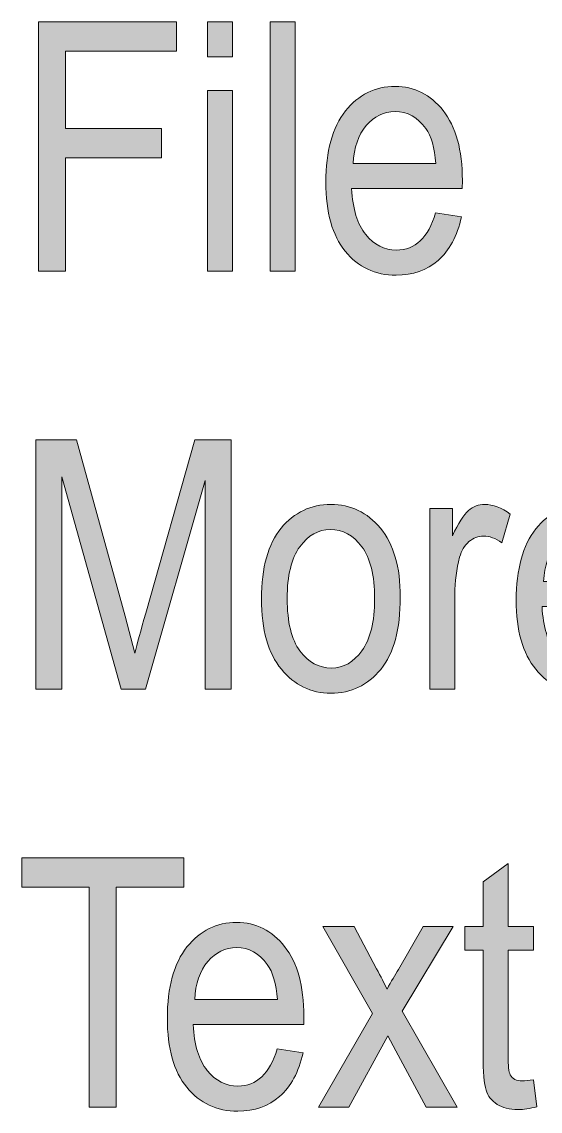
# Model space of a CAD drawing. Header units: inches. Extents: x 19 to 517, y 28 to 779.
# Drawn here: x 21.3 to 48.1, y 118.3 to 174.6 of the extents above; entities that cross this region are included whole.
import ezdxf

# ---------------------------------------------------------------- set-up
doc = ezdxf.new("R2010")
doc.units = ezdxf.units.IN
doc.header["$MEASUREMENT"] = 0
doc.layers.add('Layer 1', color=7, linetype='Continuous')

# ---------------------------------------------------------------- blocks, each defined once
blk = doc.blocks.new('block 2')
at = {"layer": 'Layer 1', "lineweight": 0}
blk.add_lwpolyline([(22.131, 161.676), (22.131, 174.561), (29.259, 174.561), (29.259, 173.04), (23.529, 173.04), (23.529, 169.05), (28.486, 169.05), (28.486, 167.529), (23.529, 167.529), (23.529, 161.676), (22.131, 161.676)], dxfattribs=at)
blk = doc.blocks.new('block 3')
at = {"layer": 'Layer 1', "true_color": 0x231f20}
h = blk.add_hatch(color=250, dxfattribs=at)
h.dxf.hatch_style = 2
h.paths.add_polyline_path([(22.131, 161.676), (22.131, 174.561), (29.259, 174.561), (29.259, 173.04), (23.529, 173.04), (23.529, 169.05), (28.486, 169.05), (28.486, 167.529), (23.529, 167.529), (23.529, 161.676)])
at = {"layer": 'Layer 1', "lineweight": 0}
blk.add_lwpolyline([(22.131, 161.676), (22.131, 174.561), (29.259, 174.561), (29.259, 173.04), (23.529, 173.04), (23.529, 169.05), (28.486, 169.05), (28.486, 167.529), (23.529, 167.529), (23.529, 161.676), (22.131, 161.676), (22.131, 161.676)], dxfattribs=at)
blk = doc.blocks.new('block 4')
at = {"layer": 'Layer 1', "lineweight": 0}
blk.add_lwpolyline([(30.868, 172.741), (30.868, 174.561), (32.16, 174.561), (32.16, 172.741), (30.868, 172.741)], dxfattribs=at)
blk = doc.blocks.new('block 5')
at = {"layer": 'Layer 1', "lineweight": 0}
blk.add_lwpolyline([(30.868, 161.676), (30.868, 171.01), (32.16, 171.01), (32.16, 161.676), (30.868, 161.676)], dxfattribs=at)
blk = doc.blocks.new('block 6')
at = {"layer": 'Layer 1', "true_color": 0x231f20}
h = blk.add_hatch(color=250, dxfattribs=at)
h.dxf.hatch_style = 2
h.paths.add_polyline_path([(30.868, 172.741), (30.868, 174.561), (32.16, 174.561), (32.16, 172.741)])
h.paths.add_polyline_path([(30.868, 161.676), (30.868, 171.01), (32.16, 171.01), (32.16, 161.676)])
at = {"layer": 'Layer 1', "lineweight": 0}
for points in [[(30.868, 172.741), (30.868, 174.561), (32.16, 174.561), (32.16, 172.741), (30.868, 172.741), (30.868, 172.741)], [(30.868, 161.676), (30.868, 171.01), (32.16, 171.01), (32.16, 161.676), (30.868, 161.676), (30.868, 161.676)]]:
    blk.add_lwpolyline(points, dxfattribs=at)
blk = doc.blocks.new('block 7')
at = {"layer": 'Layer 1', "lineweight": 0}
blk.add_lwpolyline([(34.102, 161.676), (34.102, 174.561), (35.394, 174.561), (35.394, 161.676), (34.102, 161.676)], dxfattribs=at)
blk = doc.blocks.new('block 8')
at = {"layer": 'Layer 1', "true_color": 0x231f20}
h = blk.add_hatch(color=250, dxfattribs=at)
h.dxf.hatch_style = 2
h.paths.add_polyline_path([(34.102, 161.676), (34.102, 174.561), (35.394, 174.561), (35.394, 161.676)])
at = {"layer": 'Layer 1', "lineweight": 0}
blk.add_lwpolyline([(34.102, 161.676), (34.102, 174.561), (35.394, 174.561), (35.394, 161.676), (34.102, 161.676), (34.102, 161.676)], dxfattribs=at)
blk = doc.blocks.new('block 9')
at = {"layer": 'Layer 1', "lineweight": 0}
blk.add_open_spline([(42.654, 164.682), (42.654, 164.682), (43.99, 164.479), (43.99, 164.479), (43.767, 163.483), (43.364, 162.731), (42.781, 162.225), (42.198, 161.718), (41.476, 161.465), (40.615, 161.465), (39.531, 161.465), (38.653, 161.876), (37.983, 162.699), (37.312, 163.522), (36.976, 164.711), (36.976, 166.264), (36.976, 167.875), (37.315, 169.104), (37.991, 169.951), (38.668, 170.797), (39.525, 171.221), (40.562, 171.221), (41.552, 171.221), (42.379, 170.805), (43.041, 169.973), (43.703, 169.141), (44.034, 167.937), (44.034, 166.36), (44.034, 166.36), (44.025, 165.938), (44.025, 165.938), (44.025, 165.938), (38.312, 165.938), (38.312, 165.938), (38.365, 164.89), (38.608, 164.099), (39.042, 163.565), (39.475, 163.032), (40.003, 162.766), (40.624, 162.766), (41.596, 162.766), (42.273, 163.404), (42.654, 164.682)], degree=3, knots=[0, 0, 0, 0, 1, 1, 1, 2, 2, 2, 3, 3, 3, 4, 4, 4, 5, 5, 5, 6, 6, 6, 7, 7, 7, 8, 8, 8, 9, 9, 9, 10, 10, 10, 11, 11, 11, 12, 12, 12, 13, 13, 13, 14, 14, 14, 14], dxfattribs=at)
blk = doc.blocks.new('block 10')
at = {"layer": 'Layer 1', "lineweight": 0}
blk.add_open_spline([(38.391, 167.239), (38.391, 167.239), (42.663, 167.239), (42.663, 167.239), (42.604, 168.048), (42.431, 168.651), (42.144, 169.05), (41.728, 169.63), (41.198, 169.92), (40.553, 169.92), (39.973, 169.92), (39.478, 169.678), (39.068, 169.195), (38.658, 168.711), (38.432, 168.06), (38.391, 167.239)], degree=3, knots=[0, 0, 0, 0, 1, 1, 1, 2, 2, 2, 3, 3, 3, 4, 4, 4, 5, 5, 5, 5], dxfattribs=at)
blk = doc.blocks.new('block 11')
at = {"layer": 'Layer 1', "true_color": 0x231f20}
h = blk.add_hatch(color=250, dxfattribs=at)
h.dxf.hatch_style = 2
edge = h.paths.add_edge_path()
edge.add_spline(control_points=[(42.654, 164.682), (42.654, 164.682), (43.99, 164.479), (43.99, 164.479), (43.767, 163.483), (43.364, 162.731), (42.781, 162.225), (42.198, 161.718), (41.476, 161.465), (40.615, 161.465), (39.531, 161.465), (38.653, 161.876), (37.983, 162.699), (37.312, 163.522), (36.976, 164.711), (36.976, 166.264), (36.976, 167.875), (37.315, 169.104), (37.991, 169.951), (38.668, 170.797), (39.525, 171.221), (40.562, 171.221), (41.552, 171.221), (42.379, 170.805), (43.041, 169.973), (43.703, 169.141), (44.034, 167.937), (44.034, 166.36), (44.034, 166.36), (44.025, 165.938), (44.025, 165.938), (44.025, 165.938), (38.312, 165.938), (38.312, 165.938), (38.365, 164.89), (38.608, 164.099), (39.042, 163.565), (39.475, 163.032), (40.003, 162.766), (40.624, 162.766), (41.596, 162.766), (42.273, 163.404), (42.654, 164.682)], knot_values=[0, 0, 0, 0, 1, 1, 1, 2, 2, 2, 3, 3, 3, 4, 4, 4, 5, 5, 5, 6, 6, 6, 7, 7, 7, 8, 8, 8, 9, 9, 9, 10, 10, 10, 11, 11, 11, 12, 12, 12, 13, 13, 13, 14, 14, 14, 14], degree=3, periodic=1)
edge = h.paths.add_edge_path()
edge.add_spline(control_points=[(38.391, 167.239), (38.391, 167.239), (42.663, 167.239), (42.663, 167.239), (42.604, 168.048), (42.431, 168.651), (42.144, 169.05), (41.728, 169.63), (41.198, 169.92), (40.553, 169.92), (39.973, 169.92), (39.478, 169.678), (39.068, 169.195), (38.658, 168.711), (38.432, 168.06), (38.391, 167.239)], knot_values=[0, 0, 0, 0, 1, 1, 1, 2, 2, 2, 3, 3, 3, 4, 4, 4, 5, 5, 5, 5], degree=3, periodic=1)
at = {"layer": 'Layer 1', "lineweight": 0}
for points, knots in [([(42.654, 164.682), (42.654, 164.682), (43.99, 164.479), (43.99, 164.479), (43.767, 163.483), (43.364, 162.731), (42.781, 162.225), (42.198, 161.718), (41.476, 161.465), (40.615, 161.465), (39.531, 161.465), (38.653, 161.876), (37.983, 162.699), (37.312, 163.522), (36.976, 164.711), (36.976, 166.264), (36.976, 167.875), (37.315, 169.104), (37.991, 169.951), (38.668, 170.797), (39.525, 171.221), (40.562, 171.221), (41.552, 171.221), (42.379, 170.805), (43.041, 169.973), (43.703, 169.141), (44.034, 167.937), (44.034, 166.36), (44.034, 166.36), (44.025, 165.938), (44.025, 165.938), (44.025, 165.938), (38.312, 165.938), (38.312, 165.938), (38.365, 164.89), (38.608, 164.099), (39.042, 163.565), (39.475, 163.032), (40.003, 162.766), (40.624, 162.766), (41.596, 162.766), (42.273, 163.404), (42.654, 164.682)], [0, 0, 0, 0, 1, 1, 1, 2, 2, 2, 3, 3, 3, 4, 4, 4, 5, 5, 5, 6, 6, 6, 7, 7, 7, 8, 8, 8, 9, 9, 9, 10, 10, 10, 11, 11, 11, 12, 12, 12, 13, 13, 13, 14, 14, 14, 14]), ([(38.391, 167.239), (38.391, 167.239), (42.663, 167.239), (42.663, 167.239), (42.604, 168.048), (42.431, 168.651), (42.144, 169.05), (41.728, 169.63), (41.198, 169.92), (40.553, 169.92), (39.973, 169.92), (39.478, 169.678), (39.068, 169.195), (38.658, 168.711), (38.432, 168.06), (38.391, 167.239)], [0, 0, 0, 0, 1, 1, 1, 2, 2, 2, 3, 3, 3, 4, 4, 4, 5, 5, 5, 5])]:
    blk.add_open_spline(points, degree=3, knots=knots, dxfattribs=at)
blk = doc.blocks.new('block 101')
at = {"layer": 'Layer 1', "lineweight": 0}
blk.add_open_spline([(21.991, 140.076), (21.991, 140.076), (21.991, 152.961), (21.991, 152.961), (21.991, 152.961), (24.092, 152.961), (24.092, 152.961), (24.092, 152.961), (26.6, 143.838), (26.6, 143.838), (26.6, 143.838), (27.102, 141.931), (27.102, 141.931), (27.225, 142.405), (27.413, 143.094), (27.665, 143.996), (27.665, 143.996), (30.199, 152.961), (30.199, 152.961), (30.199, 152.961), (32.081, 152.961), (32.081, 152.961), (32.081, 152.961), (32.081, 140.076), (32.081, 140.076), (32.081, 140.076), (30.736, 140.076), (30.736, 140.076), (30.736, 140.076), (30.736, 150.853), (30.736, 150.853), (30.736, 150.853), (27.655, 140.076), (27.655, 140.076), (27.655, 140.076), (26.399, 140.076), (26.399, 140.076), (26.399, 140.076), (23.336, 151.038), (23.336, 151.038), (23.336, 151.038), (23.336, 140.076), (23.336, 140.076), (23.336, 140.076), (21.991, 140.076), (21.991, 140.076)], degree=3, knots=[0, 0, 0, 0, 1, 1, 1, 2, 2, 2, 3, 3, 3, 4, 4, 4, 5, 5, 5, 6, 6, 6, 7, 7, 7, 8, 8, 8, 9, 9, 9, 10, 10, 10, 11, 11, 11, 12, 12, 12, 13, 13, 13, 14, 14, 14, 15, 15, 15, 15], dxfattribs=at)
blk = doc.blocks.new('block 102')
at = {"layer": 'Layer 1', "true_color": 0x231f20}
h = blk.add_hatch(color=250, dxfattribs=at)
h.dxf.hatch_style = 2
edge = h.paths.add_edge_path()
edge.add_spline(control_points=[(21.991, 140.076), (21.991, 140.076), (21.991, 152.961), (21.991, 152.961), (21.991, 152.961), (24.092, 152.961), (24.092, 152.961), (24.092, 152.961), (26.6, 143.838), (26.6, 143.838), (26.6, 143.838), (27.102, 141.931), (27.102, 141.931), (27.225, 142.405), (27.413, 143.094), (27.665, 143.996), (27.665, 143.996), (30.199, 152.961), (30.199, 152.961), (30.199, 152.961), (32.081, 152.961), (32.081, 152.961), (32.081, 152.961), (32.081, 140.076), (32.081, 140.076), (32.081, 140.076), (30.736, 140.076), (30.736, 140.076), (30.736, 140.076), (30.736, 150.853), (30.736, 150.853), (30.736, 150.853), (27.655, 140.076), (27.655, 140.076), (27.655, 140.076), (26.399, 140.076), (26.399, 140.076), (26.399, 140.076), (23.336, 151.038), (23.336, 151.038), (23.336, 151.038), (23.336, 140.076), (23.336, 140.076), (23.336, 140.076), (21.991, 140.076), (21.991, 140.076)], knot_values=[0, 0, 0, 0, 1, 1, 1, 2, 2, 2, 3, 3, 3, 4, 4, 4, 5, 5, 5, 6, 6, 6, 7, 7, 7, 8, 8, 8, 9, 9, 9, 10, 10, 10, 11, 11, 11, 12, 12, 12, 13, 13, 13, 14, 14, 14, 15, 15, 15, 15], degree=3, periodic=1)
at = {"layer": 'Layer 1', "lineweight": 0}
blk.add_open_spline([(21.991, 140.076), (21.991, 140.076), (21.991, 152.961), (21.991, 152.961), (21.991, 152.961), (24.092, 152.961), (24.092, 152.961), (24.092, 152.961), (26.6, 143.838), (26.6, 143.838), (26.6, 143.838), (27.102, 141.931), (27.102, 141.931), (27.225, 142.405), (27.413, 143.094), (27.665, 143.996), (27.665, 143.996), (30.199, 152.961), (30.199, 152.961), (30.199, 152.961), (32.081, 152.961), (32.081, 152.961), (32.081, 152.961), (32.081, 140.076), (32.081, 140.076), (32.081, 140.076), (30.736, 140.076), (30.736, 140.076), (30.736, 140.076), (30.736, 150.853), (30.736, 150.853), (30.736, 150.853), (27.655, 140.076), (27.655, 140.076), (27.655, 140.076), (26.399, 140.076), (26.399, 140.076), (26.399, 140.076), (23.336, 151.038), (23.336, 151.038), (23.336, 151.038), (23.336, 140.076), (23.336, 140.076), (23.336, 140.076), (21.991, 140.076), (21.991, 140.076)], degree=3, knots=[0, 0, 0, 0, 1, 1, 1, 2, 2, 2, 3, 3, 3, 4, 4, 4, 5, 5, 5, 6, 6, 6, 7, 7, 7, 8, 8, 8, 9, 9, 9, 10, 10, 10, 11, 11, 11, 12, 12, 12, 13, 13, 13, 14, 14, 14, 15, 15, 15, 15], dxfattribs=at)
blk = doc.blocks.new('block 103')
at = {"layer": 'Layer 1', "lineweight": 0}
blk.add_open_spline([(33.654, 144.743), (33.654, 146.354), (33.992, 147.57), (34.669, 148.391), (35.346, 149.211), (36.203, 149.621), (37.24, 149.621), (38.259, 149.621), (39.112, 149.211), (39.798, 148.391), (40.483, 147.57), (40.826, 146.387), (40.826, 144.84), (40.826, 143.164), (40.489, 141.916), (39.815, 141.096), (39.141, 140.275), (38.283, 139.865), (37.24, 139.865), (36.214, 139.865), (35.36, 140.276), (34.678, 141.1), (33.995, 141.923), (33.654, 143.138), (33.654, 144.743)], degree=3, knots=[0, 0, 0, 0, 1, 1, 1, 2, 2, 2, 3, 3, 3, 4, 4, 4, 5, 5, 5, 6, 6, 6, 7, 7, 7, 8, 8, 8, 8], dxfattribs=at)
blk = doc.blocks.new('block 104')
at = {"layer": 'Layer 1', "lineweight": 0}
blk.add_open_spline([(34.981, 144.748), (34.981, 143.539), (35.201, 142.64), (35.64, 142.051), (36.08, 141.461), (36.625, 141.166), (37.275, 141.166), (37.884, 141.166), (38.407, 141.464), (38.844, 142.06), (39.28, 142.654), (39.499, 143.551), (39.499, 144.748), (39.499, 145.95), (39.279, 146.847), (38.839, 147.436), (38.4, 148.025), (37.855, 148.32), (37.205, 148.32), (36.589, 148.32), (36.065, 148.024), (35.631, 147.432), (35.198, 146.839), (34.981, 145.944), (34.981, 144.748)], degree=3, knots=[0, 0, 0, 0, 1, 1, 1, 2, 2, 2, 3, 3, 3, 4, 4, 4, 5, 5, 5, 6, 6, 6, 7, 7, 7, 8, 8, 8, 8], dxfattribs=at)
blk = doc.blocks.new('block 105')
at = {"layer": 'Layer 1', "true_color": 0x231f20}
h = blk.add_hatch(color=250, dxfattribs=at)
h.dxf.hatch_style = 2
edge = h.paths.add_edge_path()
edge.add_spline(control_points=[(33.654, 144.743), (33.654, 146.354), (33.992, 147.57), (34.669, 148.391), (35.346, 149.211), (36.203, 149.621), (37.24, 149.621), (38.259, 149.621), (39.112, 149.211), (39.798, 148.391), (40.483, 147.57), (40.826, 146.387), (40.826, 144.84), (40.826, 143.164), (40.489, 141.916), (39.815, 141.096), (39.141, 140.275), (38.283, 139.865), (37.24, 139.865), (36.214, 139.865), (35.36, 140.276), (34.678, 141.1), (33.995, 141.923), (33.654, 143.138), (33.654, 144.743)], knot_values=[0, 0, 0, 0, 1, 1, 1, 2, 2, 2, 3, 3, 3, 4, 4, 4, 5, 5, 5, 6, 6, 6, 7, 7, 7, 8, 8, 8, 8], degree=3, periodic=1)
edge = h.paths.add_edge_path()
edge.add_spline(control_points=[(34.981, 144.748), (34.981, 143.539), (35.201, 142.64), (35.64, 142.051), (36.08, 141.461), (36.625, 141.166), (37.275, 141.166), (37.884, 141.166), (38.407, 141.464), (38.844, 142.06), (39.28, 142.654), (39.499, 143.551), (39.499, 144.748), (39.499, 145.95), (39.279, 146.847), (38.839, 147.436), (38.4, 148.025), (37.855, 148.32), (37.205, 148.32), (36.589, 148.32), (36.065, 148.024), (35.631, 147.432), (35.198, 146.839), (34.981, 145.944), (34.981, 144.748)], knot_values=[0, 0, 0, 0, 1, 1, 1, 2, 2, 2, 3, 3, 3, 4, 4, 4, 5, 5, 5, 6, 6, 6, 7, 7, 7, 8, 8, 8, 8], degree=3, periodic=1)
at = {"layer": 'Layer 1', "lineweight": 0}
for points in [[(33.654, 144.743), (33.654, 146.354), (33.992, 147.57), (34.669, 148.391), (35.346, 149.211), (36.203, 149.621), (37.24, 149.621), (38.259, 149.621), (39.112, 149.211), (39.798, 148.391), (40.483, 147.57), (40.826, 146.387), (40.826, 144.84), (40.826, 143.164), (40.489, 141.916), (39.815, 141.096), (39.141, 140.275), (38.283, 139.865), (37.24, 139.865), (36.214, 139.865), (35.36, 140.276), (34.678, 141.1), (33.995, 141.923), (33.654, 143.138), (33.654, 144.743)], [(34.981, 144.748), (34.981, 143.539), (35.201, 142.64), (35.64, 142.051), (36.08, 141.461), (36.625, 141.166), (37.275, 141.166), (37.884, 141.166), (38.407, 141.464), (38.844, 142.06), (39.28, 142.654), (39.499, 143.551), (39.499, 144.748), (39.499, 145.95), (39.279, 146.847), (38.839, 147.436), (38.4, 148.025), (37.855, 148.32), (37.205, 148.32), (36.589, 148.32), (36.065, 148.024), (35.631, 147.432), (35.198, 146.839), (34.981, 145.944), (34.981, 144.748)]]:
    blk.add_open_spline(points, degree=3, knots=[0, 0, 0, 0, 1, 1, 1, 2, 2, 2, 3, 3, 3, 4, 4, 4, 5, 5, 5, 6, 6, 6, 7, 7, 7, 8, 8, 8, 8], dxfattribs=at)
blk = doc.blocks.new('block 106')
at = {"layer": 'Layer 1', "lineweight": 0}
blk.add_open_spline([(42.355, 140.076), (42.355, 140.076), (42.355, 149.41), (42.355, 149.41), (42.355, 149.41), (43.524, 149.41), (43.524, 149.41), (43.524, 149.41), (43.524, 147.995), (43.524, 147.995), (43.823, 148.651), (44.097, 149.086), (44.346, 149.301), (44.595, 149.514), (44.875, 149.621), (45.185, 149.621), (45.619, 149.621), (46.061, 149.451), (46.512, 149.111), (46.512, 149.111), (46.073, 147.644), (46.073, 147.644), (45.751, 147.872), (45.437, 147.986), (45.132, 147.986), (44.857, 147.986), (44.605, 147.89), (44.377, 147.696), (44.148, 147.503), (43.987, 147.233), (43.893, 146.888), (43.729, 146.284), (43.647, 145.643), (43.647, 144.963), (43.647, 144.963), (43.647, 140.076), (43.647, 140.076), (43.647, 140.076), (42.355, 140.076), (42.355, 140.076)], degree=3, knots=[0, 0, 0, 0, 1, 1, 1, 2, 2, 2, 3, 3, 3, 4, 4, 4, 5, 5, 5, 6, 6, 6, 7, 7, 7, 8, 8, 8, 9, 9, 9, 10, 10, 10, 11, 11, 11, 12, 12, 12, 13, 13, 13, 13], dxfattribs=at)
blk = doc.blocks.new('block 107')
at = {"layer": 'Layer 1', "true_color": 0x231f20}
h = blk.add_hatch(color=250, dxfattribs=at)
h.dxf.hatch_style = 2
edge = h.paths.add_edge_path()
edge.add_spline(control_points=[(42.355, 140.076), (42.355, 140.076), (42.355, 149.41), (42.355, 149.41), (42.355, 149.41), (43.524, 149.41), (43.524, 149.41), (43.524, 149.41), (43.524, 147.995), (43.524, 147.995), (43.823, 148.651), (44.097, 149.086), (44.346, 149.301), (44.595, 149.514), (44.875, 149.621), (45.185, 149.621), (45.619, 149.621), (46.061, 149.451), (46.512, 149.111), (46.512, 149.111), (46.073, 147.644), (46.073, 147.644), (45.751, 147.872), (45.437, 147.986), (45.132, 147.986), (44.857, 147.986), (44.605, 147.89), (44.377, 147.696), (44.148, 147.503), (43.987, 147.233), (43.893, 146.888), (43.729, 146.284), (43.647, 145.643), (43.647, 144.963), (43.647, 144.963), (43.647, 140.076), (43.647, 140.076), (43.647, 140.076), (42.355, 140.076), (42.355, 140.076)], knot_values=[0, 0, 0, 0, 1, 1, 1, 2, 2, 2, 3, 3, 3, 4, 4, 4, 5, 5, 5, 6, 6, 6, 7, 7, 7, 8, 8, 8, 9, 9, 9, 10, 10, 10, 11, 11, 11, 12, 12, 12, 13, 13, 13, 13], degree=3, periodic=1)
at = {"layer": 'Layer 1', "lineweight": 0}
blk.add_open_spline([(42.355, 140.076), (42.355, 140.076), (42.355, 149.41), (42.355, 149.41), (42.355, 149.41), (43.524, 149.41), (43.524, 149.41), (43.524, 149.41), (43.524, 147.995), (43.524, 147.995), (43.823, 148.651), (44.097, 149.086), (44.346, 149.301), (44.595, 149.514), (44.875, 149.621), (45.185, 149.621), (45.619, 149.621), (46.061, 149.451), (46.512, 149.111), (46.512, 149.111), (46.073, 147.644), (46.073, 147.644), (45.751, 147.872), (45.437, 147.986), (45.132, 147.986), (44.857, 147.986), (44.605, 147.89), (44.377, 147.696), (44.148, 147.503), (43.987, 147.233), (43.893, 146.888), (43.729, 146.284), (43.647, 145.643), (43.647, 144.963), (43.647, 144.963), (43.647, 140.076), (43.647, 140.076), (43.647, 140.076), (42.355, 140.076), (42.355, 140.076)], degree=3, knots=[0, 0, 0, 0, 1, 1, 1, 2, 2, 2, 3, 3, 3, 4, 4, 4, 5, 5, 5, 6, 6, 6, 7, 7, 7, 8, 8, 8, 9, 9, 9, 10, 10, 10, 11, 11, 11, 12, 12, 12, 13, 13, 13, 13], dxfattribs=at)
blk = doc.blocks.new('block 108')
at = {"layer": 'Layer 1', "lineweight": 0}
blk.add_open_spline([(52.498, 143.082), (52.498, 143.082), (53.834, 142.88), (53.834, 142.88), (53.611, 141.884), (53.208, 141.132), (52.625, 140.625), (52.042, 140.118), (51.32, 139.865), (50.459, 139.865), (49.375, 139.865), (48.497, 140.276), (47.826, 141.1), (47.155, 141.923), (46.82, 143.111), (46.82, 144.664), (46.82, 146.275), (47.158, 147.504), (47.835, 148.352), (48.512, 149.197), (49.369, 149.621), (50.406, 149.621), (51.396, 149.621), (52.222, 149.205), (52.884, 148.373), (53.547, 147.541), (53.878, 146.337), (53.878, 144.761), (53.878, 144.761), (53.869, 144.339), (53.869, 144.339), (53.869, 144.339), (48.156, 144.339), (48.156, 144.339), (48.209, 143.29), (48.452, 142.499), (48.885, 141.966), (49.319, 141.433), (49.846, 141.166), (50.467, 141.166), (51.44, 141.166), (52.117, 141.805), (52.498, 143.082)], degree=3, knots=[0, 0, 0, 0, 1, 1, 1, 2, 2, 2, 3, 3, 3, 4, 4, 4, 5, 5, 5, 6, 6, 6, 7, 7, 7, 8, 8, 8, 9, 9, 9, 10, 10, 10, 11, 11, 11, 12, 12, 12, 13, 13, 13, 14, 14, 14, 14], dxfattribs=at)
blk = doc.blocks.new('block 110')
at = {"layer": 'Layer 1', "true_color": 0x231f20}
h = blk.add_hatch(color=250, dxfattribs=at)
h.dxf.hatch_style = 2
edge = h.paths.add_edge_path()
edge.add_spline(control_points=[(52.498, 143.082), (52.498, 143.082), (53.834, 142.88), (53.834, 142.88), (53.611, 141.884), (53.208, 141.132), (52.625, 140.625), (52.042, 140.118), (51.32, 139.865), (50.459, 139.865), (49.375, 139.865), (48.497, 140.276), (47.826, 141.1), (47.155, 141.923), (46.82, 143.111), (46.82, 144.664), (46.82, 146.275), (47.158, 147.504), (47.835, 148.352), (48.512, 149.197), (49.369, 149.621), (50.406, 149.621), (51.396, 149.621), (52.222, 149.205), (52.884, 148.373), (53.547, 147.541), (53.878, 146.337), (53.878, 144.761), (53.878, 144.761), (53.869, 144.339), (53.869, 144.339), (53.869, 144.339), (48.156, 144.339), (48.156, 144.339), (48.209, 143.29), (48.452, 142.499), (48.885, 141.966), (49.319, 141.433), (49.846, 141.166), (50.467, 141.166), (51.44, 141.166), (52.117, 141.805), (52.498, 143.082)], knot_values=[0, 0, 0, 0, 1, 1, 1, 2, 2, 2, 3, 3, 3, 4, 4, 4, 5, 5, 5, 6, 6, 6, 7, 7, 7, 8, 8, 8, 9, 9, 9, 10, 10, 10, 11, 11, 11, 12, 12, 12, 13, 13, 13, 14, 14, 14, 14], degree=3, periodic=1)
edge = h.paths.add_edge_path()
edge.add_spline(control_points=[(48.235, 145.64), (48.235, 145.64), (52.506, 145.64), (52.506, 145.64), (52.448, 146.448), (52.275, 147.052), (51.988, 147.45), (51.572, 148.03), (51.042, 148.32), (50.397, 148.32), (49.817, 148.32), (49.322, 148.078), (48.912, 147.596), (48.502, 147.111), (48.276, 146.46), (48.235, 145.64)], knot_values=[0, 0, 0, 0, 1, 1, 1, 2, 2, 2, 3, 3, 3, 4, 4, 4, 5, 5, 5, 5], degree=3, periodic=1)
at = {"layer": 'Layer 1', "lineweight": 0}
for points, knots in [([(52.498, 143.082), (52.498, 143.082), (53.834, 142.88), (53.834, 142.88), (53.611, 141.884), (53.208, 141.132), (52.625, 140.625), (52.042, 140.118), (51.32, 139.865), (50.459, 139.865), (49.375, 139.865), (48.497, 140.276), (47.826, 141.1), (47.155, 141.923), (46.82, 143.111), (46.82, 144.664), (46.82, 146.275), (47.158, 147.504), (47.835, 148.352), (48.512, 149.197), (49.369, 149.621), (50.406, 149.621), (51.396, 149.621), (52.222, 149.205), (52.884, 148.373), (53.547, 147.541), (53.878, 146.337), (53.878, 144.761), (53.878, 144.761), (53.869, 144.339), (53.869, 144.339), (53.869, 144.339), (48.156, 144.339), (48.156, 144.339), (48.209, 143.29), (48.452, 142.499), (48.885, 141.966), (49.319, 141.433), (49.846, 141.166), (50.467, 141.166), (51.44, 141.166), (52.117, 141.805), (52.498, 143.082)], [0, 0, 0, 0, 1, 1, 1, 2, 2, 2, 3, 3, 3, 4, 4, 4, 5, 5, 5, 6, 6, 6, 7, 7, 7, 8, 8, 8, 9, 9, 9, 10, 10, 10, 11, 11, 11, 12, 12, 12, 13, 13, 13, 14, 14, 14, 14]), ([(48.235, 145.64), (48.235, 145.64), (52.506, 145.64), (52.506, 145.64), (52.448, 146.448), (52.275, 147.052), (51.988, 147.45), (51.572, 148.03), (51.042, 148.32), (50.397, 148.32), (49.817, 148.32), (49.322, 148.078), (48.912, 147.596), (48.502, 147.111), (48.276, 146.46), (48.235, 145.64)], [0, 0, 0, 0, 1, 1, 1, 2, 2, 2, 3, 3, 3, 4, 4, 4, 5, 5, 5, 5])]:
    blk.add_open_spline(points, degree=3, knots=knots, dxfattribs=at)
blk = doc.blocks.new('block 234')
at = {"layer": 'Layer 1', "lineweight": 0}
blk.add_lwpolyline([(24.742, 118.476), (24.742, 129.84), (21.261, 129.84), (21.261, 131.36), (29.637, 131.36), (29.637, 129.84), (26.139, 129.84), (26.139, 118.476), (24.742, 118.476)], dxfattribs=at)
blk = doc.blocks.new('block 235')
at = {"layer": 'Layer 1', "true_color": 0x231f20}
h = blk.add_hatch(color=250, dxfattribs=at)
h.dxf.hatch_style = 2
h.paths.add_polyline_path([(24.742, 118.476), (24.742, 129.84), (21.261, 129.84), (21.261, 131.36), (29.637, 131.36), (29.637, 129.84), (26.139, 129.84), (26.139, 118.476)])
at = {"layer": 'Layer 1', "lineweight": 0}
blk.add_lwpolyline([(24.742, 118.476), (24.742, 129.84), (21.261, 129.84), (21.261, 131.36), (29.637, 131.36), (29.637, 129.84), (26.139, 129.84), (26.139, 118.476), (24.742, 118.476), (24.742, 118.476)], dxfattribs=at)
blk = doc.blocks.new('block 236')
at = {"layer": 'Layer 1', "lineweight": 0}
blk.add_open_spline([(34.463, 121.481), (34.463, 121.481), (35.798, 121.279), (35.798, 121.279), (35.576, 120.283), (35.173, 119.531), (34.59, 119.024), (34.007, 118.518), (33.285, 118.265), (32.423, 118.265), (31.339, 118.265), (30.462, 118.676), (29.791, 119.499), (29.12, 120.322), (28.785, 121.511), (28.785, 123.063), (28.785, 124.675), (29.123, 125.903), (29.8, 126.751), (30.477, 127.597), (31.334, 128.021), (32.371, 128.021), (33.361, 128.021), (34.187, 127.604), (34.849, 126.772), (35.511, 125.94), (35.842, 124.736), (35.842, 123.16), (35.842, 123.16), (35.834, 122.738), (35.834, 122.738), (35.834, 122.738), (30.121, 122.738), (30.121, 122.738), (30.173, 121.689), (30.417, 120.898), (30.85, 120.365), (31.284, 119.832), (31.811, 119.565), (32.432, 119.565), (33.405, 119.565), (34.082, 120.204), (34.463, 121.481)], degree=3, knots=[0, 0, 0, 0, 1, 1, 1, 2, 2, 2, 3, 3, 3, 4, 4, 4, 5, 5, 5, 6, 6, 6, 7, 7, 7, 8, 8, 8, 9, 9, 9, 10, 10, 10, 11, 11, 11, 12, 12, 12, 13, 13, 13, 14, 14, 14, 14], dxfattribs=at)
blk = doc.blocks.new('block 237')
at = {"layer": 'Layer 1', "lineweight": 0}
blk.add_open_spline([(30.2, 124.039), (30.2, 124.039), (34.471, 124.039), (34.471, 124.039), (34.413, 124.848), (34.24, 125.451), (33.953, 125.85), (33.537, 126.43), (33.006, 126.72), (32.362, 126.72), (31.782, 126.72), (31.287, 126.478), (30.877, 125.995), (30.466, 125.511), (30.241, 124.859), (30.2, 124.039)], degree=3, knots=[0, 0, 0, 0, 1, 1, 1, 2, 2, 2, 3, 3, 3, 4, 4, 4, 5, 5, 5, 5], dxfattribs=at)
blk = doc.blocks.new('block 238')
at = {"layer": 'Layer 1', "true_color": 0x231f20}
h = blk.add_hatch(color=250, dxfattribs=at)
h.dxf.hatch_style = 2
edge = h.paths.add_edge_path()
edge.add_spline(control_points=[(34.463, 121.481), (34.463, 121.481), (35.798, 121.279), (35.798, 121.279), (35.576, 120.283), (35.173, 119.531), (34.59, 119.024), (34.007, 118.518), (33.285, 118.265), (32.423, 118.265), (31.339, 118.265), (30.462, 118.676), (29.791, 119.499), (29.12, 120.322), (28.785, 121.511), (28.785, 123.063), (28.785, 124.675), (29.123, 125.903), (29.8, 126.751), (30.477, 127.597), (31.334, 128.021), (32.371, 128.021), (33.361, 128.021), (34.187, 127.604), (34.849, 126.772), (35.511, 125.94), (35.842, 124.736), (35.842, 123.16), (35.842, 123.16), (35.834, 122.738), (35.834, 122.738), (35.834, 122.738), (30.121, 122.738), (30.121, 122.738), (30.173, 121.689), (30.417, 120.898), (30.85, 120.365), (31.284, 119.832), (31.811, 119.565), (32.432, 119.565), (33.405, 119.565), (34.082, 120.204), (34.463, 121.481)], knot_values=[0, 0, 0, 0, 1, 1, 1, 2, 2, 2, 3, 3, 3, 4, 4, 4, 5, 5, 5, 6, 6, 6, 7, 7, 7, 8, 8, 8, 9, 9, 9, 10, 10, 10, 11, 11, 11, 12, 12, 12, 13, 13, 13, 14, 14, 14, 14], degree=3, periodic=1)
edge = h.paths.add_edge_path()
edge.add_spline(control_points=[(30.2, 124.039), (30.2, 124.039), (34.471, 124.039), (34.471, 124.039), (34.413, 124.848), (34.24, 125.451), (33.953, 125.85), (33.537, 126.43), (33.006, 126.72), (32.362, 126.72), (31.782, 126.72), (31.287, 126.478), (30.877, 125.995), (30.466, 125.511), (30.241, 124.859), (30.2, 124.039)], knot_values=[0, 0, 0, 0, 1, 1, 1, 2, 2, 2, 3, 3, 3, 4, 4, 4, 5, 5, 5, 5], degree=3, periodic=1)
at = {"layer": 'Layer 1', "lineweight": 0}
for points, knots in [([(34.463, 121.481), (34.463, 121.481), (35.798, 121.279), (35.798, 121.279), (35.576, 120.283), (35.173, 119.531), (34.59, 119.024), (34.007, 118.518), (33.285, 118.265), (32.423, 118.265), (31.339, 118.265), (30.462, 118.676), (29.791, 119.499), (29.12, 120.322), (28.785, 121.511), (28.785, 123.063), (28.785, 124.675), (29.123, 125.903), (29.8, 126.751), (30.477, 127.597), (31.334, 128.021), (32.371, 128.021), (33.361, 128.021), (34.187, 127.604), (34.849, 126.772), (35.511, 125.94), (35.842, 124.736), (35.842, 123.16), (35.842, 123.16), (35.834, 122.738), (35.834, 122.738), (35.834, 122.738), (30.121, 122.738), (30.121, 122.738), (30.173, 121.689), (30.417, 120.898), (30.85, 120.365), (31.284, 119.832), (31.811, 119.565), (32.432, 119.565), (33.405, 119.565), (34.082, 120.204), (34.463, 121.481)], [0, 0, 0, 0, 1, 1, 1, 2, 2, 2, 3, 3, 3, 4, 4, 4, 5, 5, 5, 6, 6, 6, 7, 7, 7, 8, 8, 8, 9, 9, 9, 10, 10, 10, 11, 11, 11, 12, 12, 12, 13, 13, 13, 14, 14, 14, 14]), ([(30.2, 124.039), (30.2, 124.039), (34.471, 124.039), (34.471, 124.039), (34.413, 124.848), (34.24, 125.451), (33.953, 125.85), (33.537, 126.43), (33.006, 126.72), (32.362, 126.72), (31.782, 126.72), (31.287, 126.478), (30.877, 125.995), (30.466, 125.511), (30.241, 124.859), (30.2, 124.039)], [0, 0, 0, 0, 1, 1, 1, 2, 2, 2, 3, 3, 3, 4, 4, 4, 5, 5, 5, 5])]:
    blk.add_open_spline(points, degree=3, knots=knots, dxfattribs=at)
blk = doc.blocks.new('block 239')
at = {"layer": 'Layer 1', "lineweight": 0}
blk.add_open_spline([(36.598, 118.476), (36.598, 118.476), (39.391, 123.322), (39.391, 123.322), (39.391, 123.322), (36.818, 127.81), (36.818, 127.81), (36.818, 127.81), (38.438, 127.81), (38.438, 127.81), (38.438, 127.81), (39.603, 125.626), (39.603, 125.626), (39.82, 125.222), (39.999, 124.872), (40.14, 124.577), (40.36, 124.969), (40.557, 125.308), (40.73, 125.593), (40.73, 125.593), (42.017, 127.81), (42.017, 127.81), (42.017, 127.81), (43.559, 127.81), (43.559, 127.81), (43.559, 127.81), (40.918, 123.427), (40.918, 123.427), (40.918, 123.427), (43.761, 118.476), (43.761, 118.476), (43.761, 118.476), (42.171, 118.476), (42.171, 118.476), (42.171, 118.476), (40.596, 121.381), (40.596, 121.381), (40.596, 121.381), (40.188, 122.163), (40.188, 122.163), (40.188, 122.163), (38.172, 118.476), (38.172, 118.476), (38.172, 118.476), (36.598, 118.476), (36.598, 118.476)], degree=3, knots=[0, 0, 0, 0, 1, 1, 1, 2, 2, 2, 3, 3, 3, 4, 4, 4, 5, 5, 5, 6, 6, 6, 7, 7, 7, 8, 8, 8, 9, 9, 9, 10, 10, 10, 11, 11, 11, 12, 12, 12, 13, 13, 13, 14, 14, 14, 15, 15, 15, 15], dxfattribs=at)
blk = doc.blocks.new('block 240')
at = {"layer": 'Layer 1', "true_color": 0x231f20}
h = blk.add_hatch(color=250, dxfattribs=at)
h.dxf.hatch_style = 2
edge = h.paths.add_edge_path()
edge.add_spline(control_points=[(36.598, 118.476), (36.598, 118.476), (39.391, 123.322), (39.391, 123.322), (39.391, 123.322), (36.818, 127.81), (36.818, 127.81), (36.818, 127.81), (38.438, 127.81), (38.438, 127.81), (38.438, 127.81), (39.603, 125.626), (39.603, 125.626), (39.82, 125.222), (39.999, 124.872), (40.14, 124.577), (40.36, 124.969), (40.557, 125.308), (40.73, 125.593), (40.73, 125.593), (42.017, 127.81), (42.017, 127.81), (42.017, 127.81), (43.559, 127.81), (43.559, 127.81), (43.559, 127.81), (40.918, 123.427), (40.918, 123.427), (40.918, 123.427), (43.761, 118.476), (43.761, 118.476), (43.761, 118.476), (42.171, 118.476), (42.171, 118.476), (42.171, 118.476), (40.596, 121.381), (40.596, 121.381), (40.596, 121.381), (40.188, 122.163), (40.188, 122.163), (40.188, 122.163), (38.172, 118.476), (38.172, 118.476), (38.172, 118.476), (36.598, 118.476), (36.598, 118.476)], knot_values=[0, 0, 0, 0, 1, 1, 1, 2, 2, 2, 3, 3, 3, 4, 4, 4, 5, 5, 5, 6, 6, 6, 7, 7, 7, 8, 8, 8, 9, 9, 9, 10, 10, 10, 11, 11, 11, 12, 12, 12, 13, 13, 13, 14, 14, 14, 15, 15, 15, 15], degree=3, periodic=1)
at = {"layer": 'Layer 1', "lineweight": 0}
blk.add_open_spline([(36.598, 118.476), (36.598, 118.476), (39.391, 123.322), (39.391, 123.322), (39.391, 123.322), (36.818, 127.81), (36.818, 127.81), (36.818, 127.81), (38.438, 127.81), (38.438, 127.81), (38.438, 127.81), (39.603, 125.626), (39.603, 125.626), (39.82, 125.222), (39.999, 124.872), (40.14, 124.577), (40.36, 124.969), (40.557, 125.308), (40.73, 125.593), (40.73, 125.593), (42.017, 127.81), (42.017, 127.81), (42.017, 127.81), (43.559, 127.81), (43.559, 127.81), (43.559, 127.81), (40.918, 123.427), (40.918, 123.427), (40.918, 123.427), (43.761, 118.476), (43.761, 118.476), (43.761, 118.476), (42.171, 118.476), (42.171, 118.476), (42.171, 118.476), (40.596, 121.381), (40.596, 121.381), (40.596, 121.381), (40.188, 122.163), (40.188, 122.163), (40.188, 122.163), (38.172, 118.476), (38.172, 118.476), (38.172, 118.476), (36.598, 118.476), (36.598, 118.476)], degree=3, knots=[0, 0, 0, 0, 1, 1, 1, 2, 2, 2, 3, 3, 3, 4, 4, 4, 5, 5, 5, 6, 6, 6, 7, 7, 7, 8, 8, 8, 9, 9, 9, 10, 10, 10, 11, 11, 11, 12, 12, 12, 13, 13, 13, 14, 14, 14, 15, 15, 15, 15], dxfattribs=at)
blk = doc.blocks.new('block 241')
at = {"layer": 'Layer 1', "lineweight": 0}
blk.add_open_spline([(47.708, 119.891), (47.708, 119.891), (47.883, 118.493), (47.883, 118.493), (47.526, 118.399), (47.204, 118.353), (46.917, 118.353), (46.465, 118.353), (46.102, 118.442), (45.827, 118.62), (45.551, 118.799), (45.362, 119.044), (45.26, 119.354), (45.157, 119.665), (45.106, 120.283), (45.106, 121.209), (45.106, 121.209), (45.106, 126.579), (45.106, 126.579), (45.106, 126.579), (44.157, 126.579), (44.157, 126.579), (44.157, 126.579), (44.157, 127.81), (44.157, 127.81), (44.157, 127.81), (45.106, 127.81), (45.106, 127.81), (45.106, 127.81), (45.106, 130.121), (45.106, 130.121), (45.106, 130.121), (46.398, 131.07), (46.398, 131.07), (46.398, 131.07), (46.398, 127.81), (46.398, 127.81), (46.398, 127.81), (47.708, 127.81), (47.708, 127.81), (47.708, 127.81), (47.708, 126.579), (47.708, 126.579), (47.708, 126.579), (46.398, 126.579), (46.398, 126.579), (46.398, 126.579), (46.398, 121.121), (46.398, 121.121), (46.398, 120.617), (46.436, 120.292), (46.512, 120.146), (46.624, 119.935), (46.832, 119.829), (47.136, 119.829), (47.283, 119.829), (47.473, 119.85), (47.708, 119.891)], degree=3, knots=[0, 0, 0, 0, 1, 1, 1, 2, 2, 2, 3, 3, 3, 4, 4, 4, 5, 5, 5, 6, 6, 6, 7, 7, 7, 8, 8, 8, 9, 9, 9, 10, 10, 10, 11, 11, 11, 12, 12, 12, 13, 13, 13, 14, 14, 14, 15, 15, 15, 16, 16, 16, 17, 17, 17, 18, 18, 18, 19, 19, 19, 19], dxfattribs=at)
blk = doc.blocks.new('block 242')
at = {"layer": 'Layer 1', "true_color": 0x231f20}
h = blk.add_hatch(color=250, dxfattribs=at)
h.dxf.hatch_style = 2
edge = h.paths.add_edge_path()
edge.add_spline(control_points=[(47.708, 119.891), (47.708, 119.891), (47.883, 118.493), (47.883, 118.493), (47.526, 118.399), (47.204, 118.353), (46.917, 118.353), (46.465, 118.353), (46.102, 118.442), (45.827, 118.62), (45.551, 118.799), (45.362, 119.044), (45.26, 119.354), (45.157, 119.665), (45.106, 120.283), (45.106, 121.209), (45.106, 121.209), (45.106, 126.579), (45.106, 126.579), (45.106, 126.579), (44.157, 126.579), (44.157, 126.579), (44.157, 126.579), (44.157, 127.81), (44.157, 127.81), (44.157, 127.81), (45.106, 127.81), (45.106, 127.81), (45.106, 127.81), (45.106, 130.121), (45.106, 130.121), (45.106, 130.121), (46.398, 131.07), (46.398, 131.07), (46.398, 131.07), (46.398, 127.81), (46.398, 127.81), (46.398, 127.81), (47.708, 127.81), (47.708, 127.81), (47.708, 127.81), (47.708, 126.579), (47.708, 126.579), (47.708, 126.579), (46.398, 126.579), (46.398, 126.579), (46.398, 126.579), (46.398, 121.121), (46.398, 121.121), (46.398, 120.617), (46.436, 120.292), (46.512, 120.146), (46.624, 119.935), (46.832, 119.829), (47.136, 119.829), (47.283, 119.829), (47.473, 119.85), (47.708, 119.891)], knot_values=[0, 0, 0, 0, 1, 1, 1, 2, 2, 2, 3, 3, 3, 4, 4, 4, 5, 5, 5, 6, 6, 6, 7, 7, 7, 8, 8, 8, 9, 9, 9, 10, 10, 10, 11, 11, 11, 12, 12, 12, 13, 13, 13, 14, 14, 14, 15, 15, 15, 16, 16, 16, 17, 17, 17, 18, 18, 18, 19, 19, 19, 19], degree=3, periodic=1)
at = {"layer": 'Layer 1', "lineweight": 0}
blk.add_open_spline([(47.708, 119.891), (47.708, 119.891), (47.883, 118.493), (47.883, 118.493), (47.526, 118.399), (47.204, 118.353), (46.917, 118.353), (46.465, 118.353), (46.102, 118.442), (45.827, 118.62), (45.551, 118.799), (45.362, 119.044), (45.26, 119.354), (45.157, 119.665), (45.106, 120.283), (45.106, 121.209), (45.106, 121.209), (45.106, 126.579), (45.106, 126.579), (45.106, 126.579), (44.157, 126.579), (44.157, 126.579), (44.157, 126.579), (44.157, 127.81), (44.157, 127.81), (44.157, 127.81), (45.106, 127.81), (45.106, 127.81), (45.106, 127.81), (45.106, 130.121), (45.106, 130.121), (45.106, 130.121), (46.398, 131.07), (46.398, 131.07), (46.398, 131.07), (46.398, 127.81), (46.398, 127.81), (46.398, 127.81), (47.708, 127.81), (47.708, 127.81), (47.708, 127.81), (47.708, 126.579), (47.708, 126.579), (47.708, 126.579), (46.398, 126.579), (46.398, 126.579), (46.398, 126.579), (46.398, 121.121), (46.398, 121.121), (46.398, 120.617), (46.436, 120.292), (46.512, 120.146), (46.624, 119.935), (46.832, 119.829), (47.136, 119.829), (47.283, 119.829), (47.473, 119.85), (47.708, 119.891)], degree=3, knots=[0, 0, 0, 0, 1, 1, 1, 2, 2, 2, 3, 3, 3, 4, 4, 4, 5, 5, 5, 6, 6, 6, 7, 7, 7, 8, 8, 8, 9, 9, 9, 10, 10, 10, 11, 11, 11, 12, 12, 12, 13, 13, 13, 14, 14, 14, 15, 15, 15, 16, 16, 16, 17, 17, 17, 18, 18, 18, 19, 19, 19, 19], dxfattribs=at)

msp = doc.modelspace()

# ---------------------------------------------------------------- block references
at = {"layer": 'Layer 1'}
for name in ['block 2', 'block 3', 'block 4', 'block 6', 'block 7', 'block 8', 'block 9', 'block 11', 'block 5', 'block 10', 'block 101', 'block 102', 'block 103', 'block 105', 'block 106', 'block 107', 'block 108', 'block 110', 'block 104', 'block 234', 'block 235', 'block 241', 'block 242', 'block 236', 'block 238', 'block 239', 'block 240', 'block 237']:
    msp.add_blockref(name, (0, 0), dxfattribs=at)

doc.saveas('drawing.dxf')
